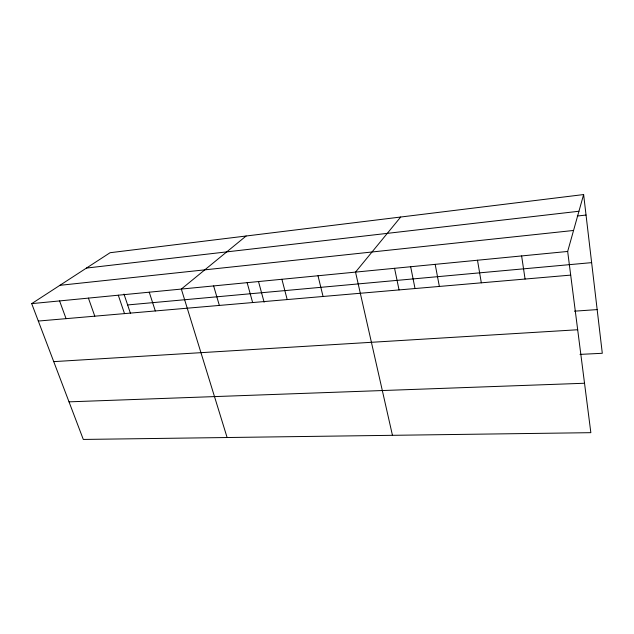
<?xml version="1.0" encoding="UTF-8"?>
<svg xmlns="http://www.w3.org/2000/svg" width="634" height="634" viewBox="0 0 634 634"><rect width="100%" height="100%" fill="white"/><g stroke="black" fill="none" stroke-linecap="round" stroke-linejoin="round"><path stroke-width="0.95" d="M567.668 251.452L583.629 194.559L110.094 252.712L31.7 303.638L83.3 439.441L590.848 432.673L567.668 251.452L31.7 303.638M400.688 217.026L355.531 272.105L392.454 435.32M246.127 236.007L181.34 289.064L227.115 437.523M86.446 268.071L578.945 211.249M577.281 216.043L586.038 215.045M59.897 285.324L573.556 230.467M127.624 304.946L591.633 262.635M38.317 321.05L570.695 275.108M574.467 311.175L597.157 309.598M53.731 361.626L577.685 329.751M580.007 354.39L602.3 353.289L583.629 194.559M69.019 401.845L584.524 383.253M59.572 300.92L66.071 318.656M88.419 298.115L94.791 316.176M118.289 295.206L124.518 313.608M123.979 294.057L130.406 313.212M149.244 292.195L155.314 310.953M213.634 285.926L219.356 305.429M247.141 282.661L252.649 302.553M258.49 281.488L264.124 302.212M281.9 279.277L287.194 299.573M318.006 275.758L323.063 296.474M394.562 268.309L399.055 289.92M410.674 266.795L414.985 288.327M435.186 264.354L439.362 286.441M477.497 260.233L481.325 282.819M521.624 255.938L525.071 279.047"/></g></svg>
